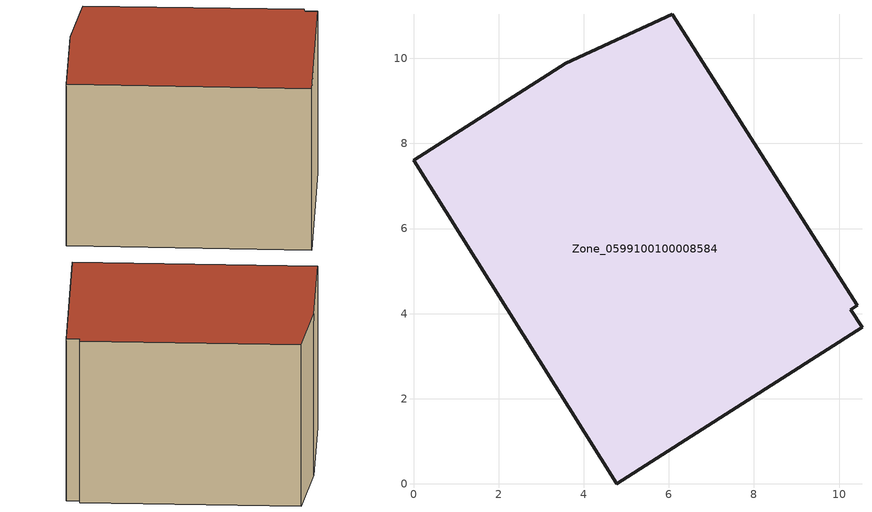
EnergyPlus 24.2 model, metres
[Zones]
Zone_0599100100008584
 floor ground (C_G): 3.58,9.88 6.08,11.04 10.42,4.2 10.28,4.09 10.54,3.67 4.78,0 0,7.6 z0
 wall outside (C_F): 4.78,0 10.54,3.67 10.28,4.09 10.42,4.2 6.08,11.04 3.58,9.88 0,7.6 4.78,0 z0:6.47
 roof outside (C_R): 6.08,11.04 3.58,9.88 0,7.6 4.78,0 10.54,3.67 10.28,4.09 10.42,4.2 z6.47
[BUILDING]
Pand.0599100100008584: North Axis=0; Terrain=City; Loads Convergence Tolerance Value=0.04; Temperature Convergence Tolerance Value=0.4; Solar Distribution=FullExterior; Maximum Number of Warmup Days=25; Minimum Number of Warmup Days=1
[Site:Location]
Rotterdam.The.Hague.AP_ZH_NLD Design_Conditions: Latitude=51.96; Longitude=4.45; Time Zone=1; Elevation=-4.5
[SITE:GROUNDTEMPERATURE:BUILDINGSURFACE]
18, 18, 18, 18, 18, 18, 18, 18, 18, 18, 18, 18
[MATERIAL] Thermal Absorptance=0.9; Solar Absorptance=0.7; Visible Absorptance=0.7
Name | Roughness | Thickness | Conductivity | Density | Specific Heat
G.D.2015-2018 | MediumSmooth | 0.15 | 0.0428571 | 540 | 1210
F.D.2015-2018 | Rough | 0.3 | 0.0666667 | 1920 | 840
R.D.2015-2018 | MediumRough | 0.2 | 0.0333333 | 1500 | 1000
[CONSTRUCTION]
C_G: G.D.2015-2018
C_F: F.D.2015-2018
C_R: R.D.2015-2018
[ZONE]
Zone_0599100100008584: Type=1; Multiplier=1; Ceiling Height=Autocalculate; Volume=Autocalculate; Floor Area=autocalculate; Part of Total Floor Area=Yes
[ZONEINFILTRATION:DESIGNFLOWRATE]
Infil_Zone_0599100100008584: Zone or ZoneList or Space or SpaceList=Zone_0599100100008584; Schedule=AlwaysOn; Design Flow Rate Calculation Method=Flow/Area; Flow Rate per Floor Area=0.0021; Constant Term Coefficient=1; Temperature Term Coefficient=0; Velocity Term Coefficient=0; Velocity Squared Term Coefficient=0
[HVACTEMPLATE:ZONE:IDEALLOADSAIRSYSTEM]
Zone_0599100100008584: Maximum Heating Supply Air Temperature=50; Minimum Cooling Supply Air Temperature=13; Maximum Heating Supply Air Humidity Ratio=0.0156; Minimum Cooling Supply Air Humidity Ratio=0.0077; Heating Limit=NoLimit; Cooling Limit=NoLimit; Dehumidification Control Type=ConstantSensibleHeatRatio; Cooling Sensible Heat Ratio=0.7; Dehumidification Setpoint=60; Humidification Control Type=None; Humidification Setpoint=30; Outdoor Air Method=None; Outdoor Air Flow Rate per Person=0.00944; Outdoor Air Flow Rate per Zone Floor Area=0; Outdoor Air Flow Rate per Zone=0; Demand Controlled Ventilation Type=None; Outdoor Air Economizer Type=NoEconomizer; Heat Recovery Type=None; Sensible Heat Recovery Effectiveness=0.7; Latent Heat Recovery Effectiveness=0.65
[ZONECONTROL:THERMOSTAT]
ThermostatControl_Zone_0599100100008584: Zone or ZoneList=Zone_0599100100008584; Control Type Schedule=DualSetpointControlType; Control 1=Thermostat_Zone_0599100100008584; Temperature Difference Between Cutout And Setpoint=0
[THERMOSTATSETPOINT:DUALSETPOINT]
Thermostat_Zone_0599100100008584: Heating Setpoint Temperature Schedule=HeatingSetpoint_Zone_0599100100008584; Cooling Setpoint Temperature Schedule=CoolingSetpoint_Zone_0599100100008584
[SCHEDULE:COMPACT]
HeatingSetpoint_Zone_0599100100008584: Through: 12/31, For: AllDays, Until: 24:00, 21
CoolingSetpoint_Zone_0599100100008584: Through: 12/31, For: AllDays, Until: 24:00, 24
DualSetpointControlType: Through: 12/31, For: AllDays, Until: 24:00, 4
AlwaysOn: Through: 12/31, For: AllDays, Until: 24:00, 1
